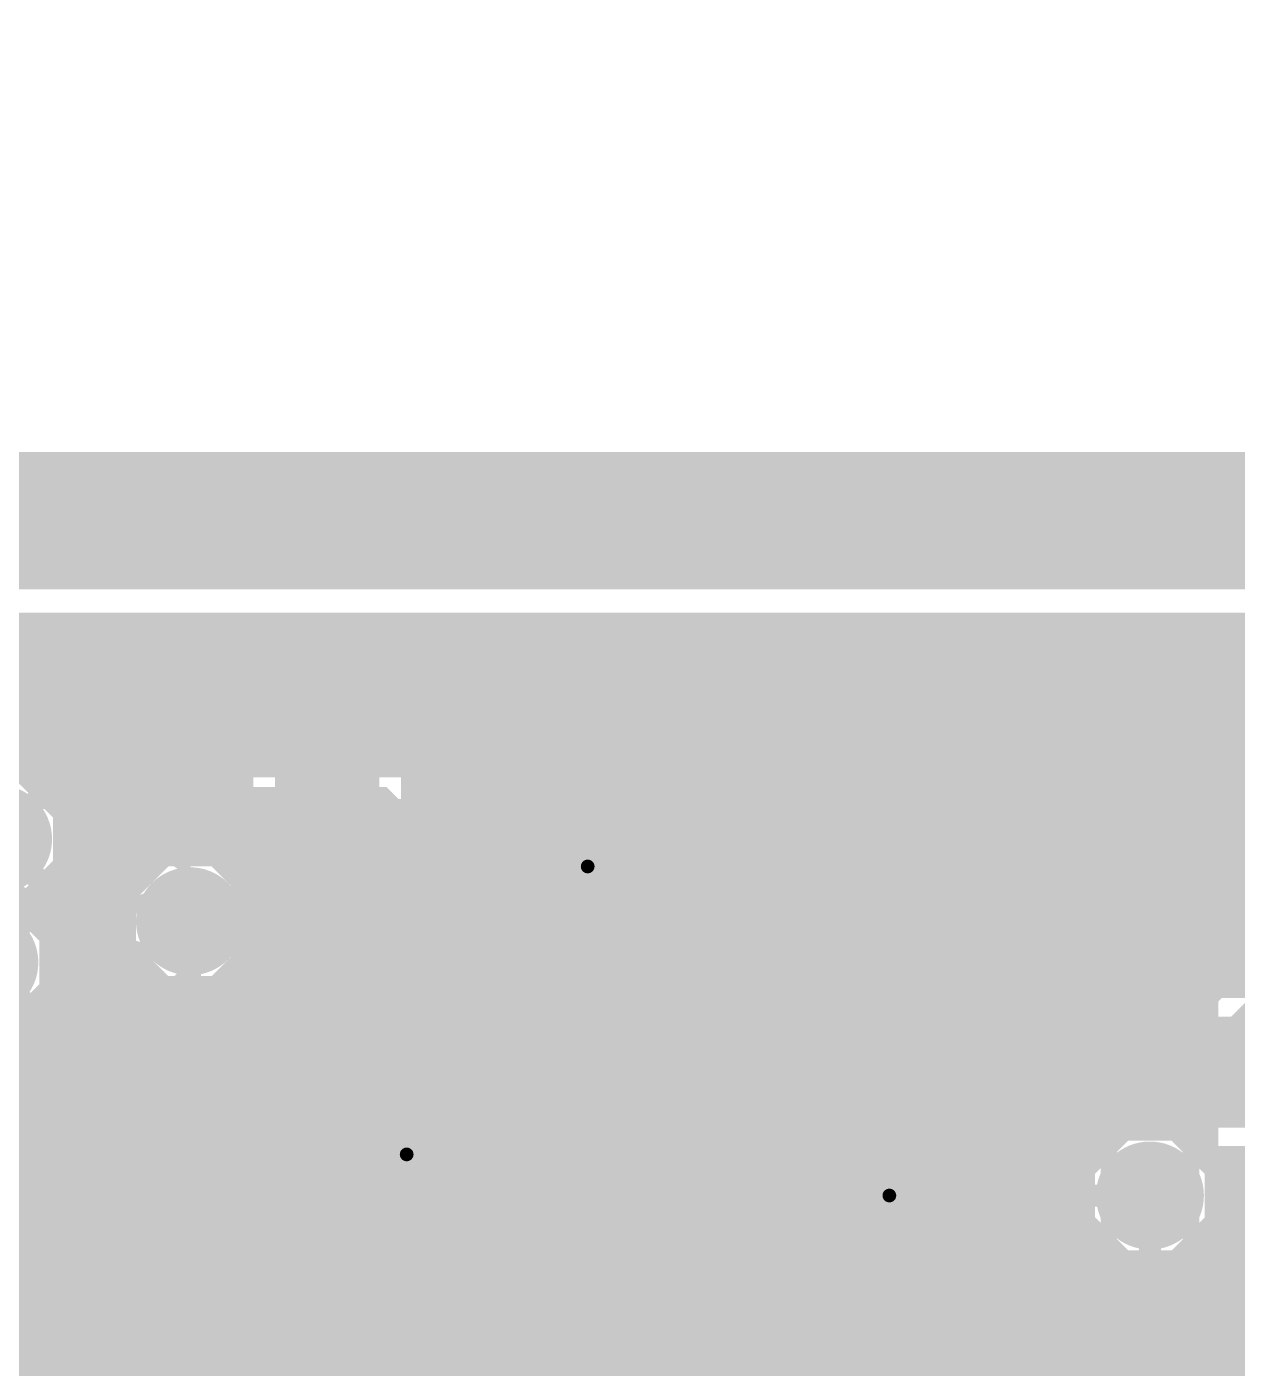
# Model space of a CAD drawing. Extents: x -6 to 196, y -52 to 46.
# Drawn here: x 134.38 to 145.59, y 14.15 to 26.57 of the extents above; entities that cross this region are included whole.
import ezdxf

# ---------------------------------------------------------------- set-up
doc = ezdxf.new("R2010")
doc.units = 0
doc.header["$MEASUREMENT"] = 0
doc.layers.get('0').update_dxf_attribs({"linetype": 'CONTINUOUS'})
for name, color, linetype in [('22-304-1_BOT', 7, 'CONTINUOUS'), ('22-304-1_DRD', 7, 'CONTINUOUS'), ('22-304-1_GND', 6, 'CONTINUOUS'), ('22-304-1_IN1', 4, 'CONTINUOUS'), ('22-304-1_SMT', 5, 'CONTINUOUS'), ('22-304-1_SPT', 10, 'CONTINUOUS'), ('22-304-1_SST', 14, 'CONTINUOUS'), ('22-304-1_TOP', 9, 'CONTINUOUS'), ('THRUHOLE_TAP', 13, 'CONTINUOUS')]:
    doc.layers.add(name, color=color, linetype=linetype)

# ---------------------------------------------------------------- blocks, each defined once
blk = doc.blocks.new('ROUND_57')
at = {"const_width": 0.35052}
blk.add_lwpolyline([(-0.17526, 0, 1), (0.17526, 0, 1)], format="xyb", close=True, dxfattribs=at)
blk = doc.blocks.new('ROUND_11')
at = {"const_width": 0.35052}
blk.add_lwpolyline([(-0.17526, 0, 1), (0.17526, 0, 1)], format="xyb", close=True, dxfattribs=at)
blk = doc.blocks.new('ROUND_83')
at = {"const_width": 0.50038}
blk.add_lwpolyline([(-0.25019, 0, 1), (0.25019, 0, 1)], format="xyb", close=True, dxfattribs=at)
blk = doc.blocks.new('ROUND_85')
at = {"const_width": 0.0635}
blk.add_lwpolyline([(-0.03175, 0, 1), (0.03175, 0, 1)], format="xyb", close=True, dxfattribs=at)
blk = doc.blocks.new('ROUND_86')
at = {"const_width": 0.50038}
blk.add_lwpolyline([(-0.25019, 0, 1), (0.25019, 0, 1)], format="xyb", close=True, dxfattribs=at)
blk = doc.blocks.new('RECTANGLE_5')
blk.add_solid([(0.4826, 0.4064), (0.4826, -0.4064), (-0.4826, 0.4064), (-0.4826, -0.4064)])
blk = doc.blocks.new('RECTANGLE_7')
blk.add_solid([(0.63627, 0.51308), (0.63627, -0.51308), (-0.63627, 0.51308), (-0.63627, -0.51308)])
blk = doc.blocks.new('OBLONG_47')
at = {"const_width": 0.2794}
blk.add_lwpolyline([(0, 0.7493), (0, -0.7493)], dxfattribs=at)
at = {"const_width": 0.1397}
for points in [[(-0.06985, 0.7493, 1), (0.06985, 0.7493, 1)], [(-0.06985, -0.7493, 1), (0.06985, -0.7493, 1)]]:
    blk.add_lwpolyline(points, format="xyb", close=True, dxfattribs=at)
blk = doc.blocks.new('ROUND_88')
at = {"const_width": 0.10033}
blk.add_lwpolyline([(-0.050164, 0, 1), (0.050164, 0, 1)], format="xyb", close=True, dxfattribs=at)

msp = doc.modelspace()

# ---------------------------------------------------------------- linework, layer by layer
at = {"layer": '22-304-1_BOT'}
for points, const_width in [([(193.929, 20.828), (101.6, 20.828)], 0.254), ([(134.4168, 20.828), (134.4168, 19.85264)], 0.254), ([(134.6454, 20.828), (134.6454, 19.86026)], 0.254), ([(134.874, 20.828), (134.874, 19.86026)], 0.254), ([(135.1026, 20.828), (135.1026, 19.86026)], 0.254), ([(135.3312, 20.828), (135.3312, 19.86026)], 0.254), ([(135.5598, 20.828), (135.5598, 19.86026)], 0.254), ([(135.7884, 20.828), (135.7884, 19.86026)], 0.254), ([(136.017, 20.828), (136.017, 19.86026)], 0.254), ([(136.2456, 20.828), (136.2456, 19.86026)], 0.254), ([(136.4742, 20.828), (136.4742, 19.86026)], 0.254), ([(136.7028, 20.828), (136.7028, 19.86026)], 0.254), ([(136.9314, 20.828), (136.9314, 19.86026)], 0.254), ([(137.16, 20.828), (137.16, 19.86026)], 0.254), ([(137.3886, 20.828), (137.3886, 19.86026)], 0.254), ([(137.6172, 20.828), (137.6172, 19.86026)], 0.254), ([(137.8458, 20.828), (137.8458, 19.81962)], 0.254), ([(138.0744, 20.828), (138.0744, 19.62912)], 0.254), ([(138.303, 20.828), (138.303, 19.40052)], 0.254), ([(138.5316, 20.828), (138.5316, 19.17192)], 0.254), ([(138.7602, 20.828), (138.7602, 18.94332)], 0.254), ([(138.9888, 20.828), (138.9888, 18.71472)], 0.254), ([(139.2174, 20.828), (139.2174, 18.48612)], 0.254), ([(139.446, 20.828), (139.446, 18.46326)], 0.254), ([(139.6746, 20.828), (139.6746, 18.46326)], 0.254), ([(139.9032, 20.828), (139.9032, 18.46326)], 0.254), ([(140.1318, 20.828), (140.1318, 18.46326)], 0.254), ([(140.3604, 20.828), (140.3604, 18.46326)], 0.254), ([(140.589, 20.828), (140.589, 18.46326)], 0.254), ([(140.8176, 20.828), (140.8176, 18.46326)], 0.254), ([(141.0462, 20.828), (141.0462, 18.46326)], 0.254), ([(141.2748, 20.828), (141.2748, 18.46326)], 0.254), ([(141.5034, 20.828), (141.5034, 18.46326)], 0.254), ([(141.732, 20.828), (141.732, 18.46326)], 0.254), ([(141.9606, 20.828), (141.9606, 18.46326)], 0.254), ([(142.1892, 20.828), (142.1892, 18.46326)], 0.254), ([(142.4178, 20.828), (142.4178, 18.46326)], 0.254), ([(142.6464, 20.828), (142.6464, 18.46326)], 0.254), ([(142.875, 20.828), (142.875, 18.46326)], 0.254), ([(143.1036, 20.828), (143.1036, 18.46326)], 0.254), ([(143.3322, 20.828), (143.3322, 18.46326)], 0.254), ([(143.5608, 20.828), (143.5608, 18.46326)], 0.254), ([(143.7894, 20.828), (143.7894, 18.46326)], 0.254), ([(144.018, 20.828), (144.018, 18.46326)], 0.254), ([(144.2466, 20.828), (144.2466, 18.46326)], 0.254), ([(144.4752, 20.828), (144.4752, 18.46326)], 0.254), ([(144.7038, 20.828), (144.7038, 18.46326)], 0.254), ([(144.9324, 20.828), (144.9324, 18.46326)], 0.254), ([(145.161, 20.828), (145.161, 18.51152)], 0.254), ([(145.3896, 20.828), (145.3896, 18.74012)], 0.254), ([(145.6182, 20.828), (145.6182, 18.96872)], 0.254), ([(193.929, 20.6248), (87.00516, 20.6248)], 0.254), ([(189.14618, 20.3962), (87.00516, 20.3962)], 0.254), ([(188.5061, 20.1676), (130.54076, 20.1676)], 0.254), ([(188.09462, 19.939), (130.77952, 19.939)], 0.254), ([(137.668, 19.86026), (134.493, 19.86026)], 0.254), ([(137.97026, 19.73326), (139.2428, 18.46326)], 0.254), ([(187.7822, 19.7104), (137.99312, 19.7104)], 0.254), ([(149.86, 18.161), (149.098, 18.923), (146.177, 18.923), (145.288, 18.034), (139.065, 18.034), (137.668, 19.431), (134.493, 19.431), (134.112, 19.05)], 0.2032), ([(187.5282, 19.4818), (138.22172, 19.4818)], 0.254), ([(145.90268, 19.2532), (138.45032, 19.2532)], 0.254), ([(145.87474, 19.22526), (145.1102, 18.46326)], 0.254), ([(145.67154, 19.0246), (138.67892, 19.0246)], 0.254), ([(146.431, 18.161), (145.415, 17.145), (144.018, 17.145), (143.637, 17.526), (138.811, 17.526), (137.3378, 18.9992), (135.0772, 18.9992), (133.985, 17.907)], 0.2032), ([(145.44294, 18.796), (138.90752, 18.796)], 0.254), ([(145.21434, 18.5674), (139.13612, 18.5674)], 0.254), ([(145.1102, 18.46326), (139.2428, 18.46326)], 0.254), ([(152.146, 18.034), (152.146, 17.907), (150.749, 16.51), (143.891, 16.51), (143.383, 17.018), (138.684, 17.018), (137.414, 18.288), (135.89, 18.288)], 0.2032), ([(133.223, 17.145), (135.89, 17.145), (136.271, 17.526), (137.541, 17.526), (138.557, 16.51), (142.621, 16.51), (143.383, 15.748), (144.78, 15.748)], 0.2032), ([(137.3632, 17.09674), (137.1346, 17.09674)], 0.254), ([(137.16, 17.09674), (137.16, 17.04594)], 0.254), ([(137.3632, 17.09674), (138.24966, 16.21282)], 0.254), ([(137.3886, 17.07134), (137.3886, 8.46836)], 0.254), ([(134.366, 5.715), (134.366, 14.986), (132.334, 17.018), (130.683, 17.018)], 0.2032), ([(137.49274, 16.9672), (137.19048, 16.9672)], 0.254), ([(137.6172, 16.84274), (137.6172, 8.43788)], 0.254), ([(135.86968, 16.71574), (133.74624, 16.71574)], 0.254), ([(134.4168, 16.71574), (134.4168, 15.53972)], 0.254), ([(134.6454, 16.71574), (134.6454, 15.31112)], 0.254), ([(134.874, 16.71574), (134.874, 6.16204)], 0.254), ([(135.1026, 16.71574), (135.1026, 5.97154)], 0.254), ([(135.3312, 16.71574), (135.3312, 6.10362)], 0.254), ([(135.5598, 16.71574), (135.5598, 6.13664)], 0.254), ([(135.7884, 16.71574), (135.7884, 6.09092)], 0.254), ([(137.72134, 16.7386), (137.22096, 16.7386)], 0.254), ([(137.8458, 16.61414), (137.8458, 8.31342)], 0.254), ([(133.44906, 16.50746), (134.66318, 15.29334)], 0.254), ([(135.91794, 16.51), (133.45668, 16.51)], 0.254), ([(137.16, 16.48206), (137.16, 8.4201)], 0.254), ([(137.94994, 16.51), (137.1727, 16.51)], 0.254), ([(136.07034, 16.2814), (133.67512, 16.2814)], 0.254), ([(136.017, 16.33982), (136.017, 5.9436)], 0.254), ([(138.17854, 16.2814), (137.01776, 16.2814)], 0.254), ([(138.0744, 16.38554), (138.0744, 7.94004)], 0.254), ([(136.2456, 16.15694), (136.2456, 2.93116)], 0.254), ([(136.9314, 16.20774), (136.9314, 8.26516)], 0.254), ([(138.303, 16.16456), (138.303, 4.25704)], 0.254), ([(142.47114, 16.0528), (133.90372, 16.0528)], 0.254), ([(136.4742, 16.0909), (136.4742, 2.80924)], 0.254), ([(136.7028, 16.10614), (136.7028, 6.08584)], 0.254), ([(138.5316, 16.08074), (138.5316, 5.53974)], 0.254), ([(142.4432, 16.08074), (138.557, 16.08074)], 0.254), ([(138.7602, 16.08074), (138.7602, 5.7023)], 0.254), ([(138.9888, 16.08074), (138.9888, 5.75564)], 0.254), ([(139.2174, 16.08074), (139.2174, 5.7277)], 0.254), ([(139.446, 16.08074), (139.446, 5.61086)], 0.254), ([(139.6746, 16.08074), (139.6746, 5.27558)], 0.254), ([(139.9032, 16.08074), (139.9032, -0.62484)], 0.254), ([(140.1318, 16.08074), (140.1318, -0.48514)], 0.254), ([(140.3604, 16.08074), (140.3604, 7.1501)], 0.254), ([(140.589, 16.08074), (140.589, 7.4168)], 0.254), ([(140.8176, 16.08074), (140.8176, 7.51586)], 0.254), ([(141.0462, 16.08074), (141.0462, 7.52856)], 0.254), ([(141.2748, 16.08074), (141.2748, 7.46252)], 0.254), ([(141.5034, 16.08074), (141.5034, 7.27456)], 0.254), ([(141.732, 16.08074), (141.732, 4.89204)], 0.254), ([(141.9606, 16.08074), (141.9606, 5.05968)], 0.254), ([(142.1892, 16.08074), (142.1892, 5.1181)], 0.254), ([(142.4178, 16.08074), (142.4178, 5.09778)], 0.254), ([(142.4432, 16.08074), (143.07566, 15.45082)], 0.254), ([(150.749, 16.08074), (145.36928, 16.08074)], 0.254), ([(186.6265, 16.0528), (145.38452, 16.0528)], 0.254), ([(145.3896, 16.08074), (145.3896, 16.0401)], 0.254), ([(145.6182, 16.08074), (145.6182, -4.064)], 0.254), ([(142.69974, 15.8242), (134.13232, 15.8242)], 0.254), ([(142.6464, 15.87754), (142.6464, 4.98602)], 0.254), ([(186.70016, 15.8242), (145.45056, 15.8242)], 0.254), ([(142.92834, 15.5956), (134.36092, 15.5956)], 0.254), ([(142.875, 15.64894), (142.875, 4.67868)], 0.254), ([(186.7916, 15.5956), (145.43786, 15.5956)], 0.254), ([(143.1036, 15.42288), (143.1036, -4.064)], 0.254), ([(145.3896, 15.45336), (145.3896, -0.08636)], 0.254), ([(143.18742, 15.367), (134.58952, 15.367)], 0.254), ([(143.3322, 15.32128), (143.3322, -4.064)], 0.254), ([(144.25676, 15.31874), (143.383, 15.31874)], 0.254), ([(143.5608, 15.31874), (143.5608, -4.064)], 0.254), ([(143.7894, 15.31874), (143.7894, -4.064)], 0.254), ([(144.018, 15.31874), (144.018, -4.064)], 0.254), ([(144.2466, 15.31874), (144.2466, 0.03556)], 0.254), ([(186.90082, 15.367), (145.3388, 15.367)], 0.254), ([(145.161, 15.1892), (145.161, 0.1778)], 0.254), ([(144.48536, 15.1384), (134.76478, 15.1384)], 0.254), ([(144.4752, 15.14348), (144.4752, 0.22352)], 0.254), ([(144.7038, 15.0749), (144.7038, 0.28956)], 0.254), ([(144.9324, 15.0876), (144.9324, 0.27686)], 0.254), ([(187.0329, 15.1384), (145.0721, 15.1384)], 0.254), ([(134.79526, 14.986), (134.79526, 6.23824)], 0.254), ([(187.18784, 14.9098), (134.79526, 14.9098)], 0.254), ([(187.37326, 14.6812), (134.79526, 14.6812)], 0.254), ([(187.59424, 14.4526), (134.79526, 14.4526)], 0.254), ([(187.86348, 14.224), (134.79526, 14.224)], 0.254)]:
    msp.add_lwpolyline(points, dxfattribs=dict(at, const_width=const_width))
at = {"layer": '22-304-1_BOT', "const_width": 0.254}
for points in [[(134.493, 19.86026, 0.1989132), (134.18947, 19.73453)], [(137.97026, 19.73326, 0.1989124), (137.668, 19.85846)], [(137.97026, 19.73326, 0.1989124), (137.668, 19.85846)], [(137.22096, 16.764, 0.1292182), (137.13365, 17.0962)], [(135.86968, 16.71574, 0.3934799), (136.54532, 16.08582)], [(136.54532, 16.08836, 0.4142136), (137.22096, 16.764)], [(138.25474, 16.20774, 0.1989124), (138.557, 16.08254)], [(138.25474, 16.20774, 0.1989124), (138.557, 16.08254)], [(145.45564, 15.748, 0.1292182), (145.36833, 16.0802)], [(144.78, 15.07236, 0.4142136), (145.45564, 15.748)], [(143.08074, 15.44574, 0.1989124), (143.383, 15.32054)], [(143.08074, 15.44574, 0.1989124), (143.383, 15.32054)], [(134.79526, 14.986, 0.1989124), (134.66953, 15.28953)], [(144.25676, 15.31874, 0.2246031), (144.78, 15.07121)]]:
    msp.add_lwpolyline(points, format="xyb", dxfattribs=at)
at = {"layer": '22-304-1_DRD'}
for points, const_width in [([(195.00088, 21.99894), (101.99878, 21.99894), (78.99908, 44.99864), (-4.99872, 44.99864), (-4.99872, -4.99872), (195.00088, -4.99872), (195.00088, 21.99894)], 1.27), ([(134.366, 19.685), (133.858, 19.685)], 0.254), ([(134.747, 19.304), (134.366, 19.685)], 0.254), ([(139.319, 19.431), (138.938, 19.05)], 0.254), ([(139.319, 19.431), (138.938, 19.05)], 0.254), ([(139.827, 19.431), (139.319, 19.431)], 0.254), ([(139.827, 19.431), (139.319, 19.431)], 0.254), ([(140.208, 19.05), (139.827, 19.431)], 0.254), ([(140.208, 19.05), (139.827, 19.431)], 0.254), ([(134.747, 18.796), (134.747, 19.304)], 0.254), ([(138.938, 19.05), (138.938, 18.542)], 0.254), ([(138.938, 19.05), (138.938, 18.542)], 0.254), ([(140.208, 18.542), (140.208, 19.05)], 0.254), ([(140.208, 18.542), (140.208, 19.05)], 0.254), ([(135.636, 18.923), (135.255, 18.542)], 0.254), ([(136.144, 18.923), (135.636, 18.923)], 0.254), ([(136.525, 18.542), (136.144, 18.923)], 0.254), ([(134.366, 18.415), (134.747, 18.796)], 0.254), ([(134.62, 18.161), (134.239, 18.542)], 0.254), ([(135.255, 18.542), (135.255, 18.034)], 0.254), ([(136.525, 18.034), (136.525, 18.542)], 0.254), ([(138.938, 18.542), (139.319, 18.161)], 0.254), ([(138.938, 18.542), (139.319, 18.161)], 0.254), ([(139.827, 18.161), (140.208, 18.542)], 0.254), ([(139.827, 18.161), (140.208, 18.542)], 0.254), ([(133.858, 18.415), (134.366, 18.415)], 0.254), ([(134.62, 17.653), (134.62, 18.161)], 0.254), ([(139.319, 18.161), (139.827, 18.161)], 0.254), ([(139.319, 18.161), (139.827, 18.161)], 0.254), ([(135.255, 18.034), (135.636, 17.653)], 0.254), ([(136.144, 17.653), (136.525, 18.034)], 0.254), ([(134.239, 17.272), (134.62, 17.653)], 0.254), ([(135.636, 17.653), (136.144, 17.653)], 0.254), ([(136.29132, 17.399), (135.91032, 17.018)], 0.254), ([(136.79932, 17.399), (136.29132, 17.399)], 0.254), ([(137.18032, 17.018), (136.79932, 17.399)], 0.254), ([(135.91032, 17.018), (135.91032, 16.51)], 0.254), ([(137.18032, 16.51), (137.18032, 17.018)], 0.254), ([(137.6426, 16.764), (137.2616, 16.383)], 0.254), ([(137.6426, 16.764), (137.2616, 16.383)], 0.254), ([(137.6426, 16.764), (137.2616, 16.383)], 0.254), ([(138.1506, 16.764), (137.6426, 16.764)], 0.254), ([(138.1506, 16.764), (137.6426, 16.764)], 0.254), ([(138.1506, 16.764), (137.6426, 16.764)], 0.254), ([(138.5316, 16.383), (138.1506, 16.764)], 0.254), ([(138.5316, 16.383), (138.1506, 16.764)], 0.254), ([(138.5316, 16.383), (138.1506, 16.764)], 0.254), ([(135.91032, 16.51), (136.29132, 16.129)], 0.254), ([(136.79932, 16.129), (137.18032, 16.51)], 0.254), ([(137.2616, 16.383), (137.2616, 15.875)], 0.254), ([(137.2616, 16.383), (137.2616, 15.875)], 0.254), ([(137.2616, 16.383), (137.2616, 15.875)], 0.254), ([(138.5316, 15.875), (138.5316, 16.383)], 0.254), ([(138.5316, 15.875), (138.5316, 16.383)], 0.254), ([(138.5316, 15.875), (138.5316, 16.383)], 0.254), ([(142.113, 16.383), (141.732, 16.002)], 0.254), ([(142.621, 16.383), (142.113, 16.383)], 0.254), ([(143.002, 16.002), (142.621, 16.383)], 0.254), ([(144.526, 16.383), (144.145, 16.002)], 0.254), ([(145.034, 16.383), (144.526, 16.383)], 0.254), ([(145.415, 16.002), (145.034, 16.383)], 0.254), ([(136.29132, 16.129), (136.79932, 16.129)], 0.254), ([(141.732, 16.002), (141.732, 15.494)], 0.254), ([(143.002, 15.494), (143.002, 16.002)], 0.254), ([(144.145, 16.002), (144.145, 15.494)], 0.254), ([(145.415, 15.494), (145.415, 16.002)], 0.254), ([(137.2616, 15.875), (137.6426, 15.494)], 0.254), ([(137.2616, 15.875), (137.6426, 15.494)], 0.254), ([(137.2616, 15.875), (137.6426, 15.494)], 0.254), ([(138.1506, 15.494), (138.5316, 15.875)], 0.254), ([(138.1506, 15.494), (138.5316, 15.875)], 0.254), ([(138.1506, 15.494), (138.5316, 15.875)], 0.254), ([(137.6426, 15.494), (138.1506, 15.494)], 0.254), ([(137.6426, 15.494), (138.1506, 15.494)], 0.254), ([(137.6426, 15.494), (138.1506, 15.494)], 0.254), ([(141.732, 15.494), (142.113, 15.113)], 0.254), ([(142.621, 15.113), (143.002, 15.494)], 0.254), ([(144.145, 15.494), (144.526, 15.113)], 0.254), ([(145.034, 15.113), (145.415, 15.494)], 0.254), ([(142.113, 15.113), (142.621, 15.113)], 0.254), ([(144.526, 15.113), (145.034, 15.113)], 0.254)]:
    msp.add_lwpolyline(points, dxfattribs=dict(at, const_width=const_width))
at = {"layer": '22-304-1_GND', "const_width": 1.27}
msp.add_lwpolyline([(195.00088, 21.99894), (101.99878, 21.99894), (78.99908, 44.99864), (-4.99872, 44.99864), (-4.99872, -4.99872), (195.00088, -4.99872), (195.00088, 21.99894)], dxfattribs=at)
at = {"layer": '22-304-1_IN1'}
for points, const_width in [([(20.32, 33.655), (20.955, 34.29), (24.892, 34.29), (26.035, 33.147), (48.768, 33.147), (52.451, 29.464), (56.388, 29.464), (58.166, 27.686), (74.676, 27.686), (77.851, 24.511), (96.901, 24.511), (100.584, 20.828), (184.15, 20.828), (185.42, 19.558), (185.42, 3.175), (187.24118, 1.34874), (187.325, 1.34874)], 0.635), ([(14.605, 33.147), (15.621, 32.131), (48.514, 32.131), (52.07, 28.575), (56.007, 28.575), (57.785, 26.797), (74.295, 26.797), (77.47, 23.622), (96.52, 23.622), (100.203, 19.939), (183.769, 19.939), (184.531, 19.177), (184.531, 0.3556)], 0.635), ([(139.1158, 19.29384), (134.74192, 19.29384)], 0.254), ([(134.8232, 19.29384), (134.8232, 7.41426)], 0.254), ([(135.0518, 19.29384), (135.0518, 7.41426)], 0.254), ([(135.2804, 19.29384), (135.2804, 18.5801)], 0.254), ([(135.509, 19.29384), (135.509, 18.8468)], 0.254), ([(135.7376, 19.29384), (135.7376, 18.94586)], 0.254), ([(135.9662, 19.29384), (135.9662, 18.95856)], 0.254), ([(136.1948, 19.29384), (136.1948, 18.89252)], 0.254), ([(136.4234, 19.29384), (136.4234, 18.70456)], 0.254), ([(136.652, 19.29384), (136.652, 7.22122)], 0.254), ([(136.8806, 19.29384), (136.8806, 7.22122)], 0.254), ([(137.1092, 19.29384), (137.1092, 7.39648)], 0.254), ([(137.3378, 19.29384), (137.3378, 16.51)], 0.254), ([(137.5664, 19.29384), (137.5664, 16.71828)], 0.254), ([(137.795, 19.29384), (137.795, 16.79702)], 0.254), ([(138.0236, 19.29384), (138.0236, 16.79194)], 0.254), ([(138.2522, 19.29384), (138.2522, 16.70304)], 0.254), ([(138.4808, 19.29384), (138.4808, 16.46936)], 0.254), ([(138.7094, 19.29384), (138.7094, 5.6769)], 0.254), ([(138.938, 19.29384), (138.938, 19.02968)], 0.254), ([(145.288, 19.29384), (140.0302, 19.29384)], 0.254), ([(140.081, 19.29384), (140.081, 19.24304)], 0.254), ([(140.3096, 19.29384), (140.3096, 7.00532)], 0.254), ([(140.5382, 19.29384), (140.5382, 7.3787)], 0.254), ([(140.7668, 19.29384), (140.7668, 7.50316)], 0.254), ([(140.9954, 19.29384), (140.9954, 7.53364)], 0.254), ([(141.224, 19.29384), (141.224, 7.48538)], 0.254), ([(141.4526, 19.29384), (141.4526, 7.33044)], 0.254), ([(141.6812, 19.29384), (141.6812, 3.81)], 0.254), ([(141.9098, 19.29384), (141.9098, 16.24584)], 0.254), ([(142.1384, 19.29384), (142.1384, 16.383)], 0.254), ([(142.367, 19.29384), (142.367, 16.42364)], 0.254), ([(142.5956, 19.29384), (142.5956, 16.383)], 0.254), ([(142.8242, 19.29384), (142.8242, 16.24584)], 0.254), ([(143.0528, 19.29384), (143.0528, 7.48284)], 0.254), ([(143.2814, 19.29384), (143.2814, 7.62)], 0.254), ([(143.51, 19.29384), (143.51, 7.66064)], 0.254), ([(143.7386, 19.29384), (143.7386, 7.62)], 0.254), ([(143.9672, 19.29384), (143.9672, 7.48284)], 0.254), ([(144.1958, 19.29384), (144.1958, 16.08836)], 0.254), ([(144.4244, 19.29384), (144.4244, 16.32204)], 0.254), ([(144.653, 19.29384), (144.653, 16.41094)], 0.254), ([(144.8816, 19.29384), (144.8816, 16.41602)], 0.254), ([(145.1102, 19.29384), (145.1102, 16.33728)], 0.254), ([(145.288, 19.29384), (145.288, 16.19504)], 0.254), ([(138.98118, 19.1262), (134.78256, 19.1262)], 0.254), ([(145.288, 19.1262), (140.16228, 19.1262)], 0.254), ([(135.59536, 18.8976), (134.76986, 18.8976)], 0.254), ([(138.90498, 18.8976), (136.1821, 18.8976)], 0.254), ([(145.288, 18.8976), (140.24102, 18.8976)], 0.254), ([(135.3312, 18.669), (134.6708, 18.669)], 0.254), ([(138.90752, 18.669), (136.4488, 18.669)], 0.254), ([(145.288, 18.669), (140.23594, 18.669)], 0.254), ([(134.5946, 18.57502), (134.5946, 18.1991)], 0.254), ([(138.938, 18.56232), (138.938, 5.75056)], 0.254), ([(135.2296, 18.4404), (134.4041, 18.4404)], 0.254), ([(138.99642, 18.4404), (136.54786, 18.4404)], 0.254), ([(145.288, 18.4404), (140.14704, 18.4404)], 0.254), ([(140.081, 18.34896), (140.081, 3.81)], 0.254), ([(135.2169, 18.2118), (134.58952, 18.2118)], 0.254), ([(139.23264, 18.2118), (136.56056, 18.2118)], 0.254), ([(139.1666, 18.25498), (139.1666, 5.7404)], 0.254), ([(139.3952, 18.14322), (139.3952, 5.64642)], 0.254), ([(139.8524, 18.17878), (139.8524, 3.81)], 0.254), ([(145.288, 18.2118), (139.91336, 18.2118)], 0.254), ([(139.6238, 18.12036), (139.6238, 5.3975)], 0.254), ([(135.28548, 17.9832), (134.65556, 17.9832)], 0.254), ([(135.2804, 17.99336), (135.2804, 7.41426)], 0.254), ([(145.288, 17.9832), (136.49452, 17.9832)], 0.254), ([(136.4234, 17.87144), (136.4234, 7.31012)], 0.254), ([(135.47344, 17.7546), (134.64286, 17.7546)], 0.254), ([(135.509, 17.7292), (135.509, 7.41426)], 0.254), ([(136.1948, 17.68348), (136.1948, 7.40918)], 0.254), ([(145.288, 17.7546), (136.30656, 17.7546)], 0.254), ([(145.288, 17.526), (134.5438, 17.526)], 0.254), ([(134.5946, 17.61236), (134.5946, 7.41426)], 0.254), ([(135.7376, 17.6276), (135.7376, 7.41426)], 0.254), ([(135.9662, 17.6149), (135.9662, 7.41426)], 0.254), ([(145.288, 17.2974), (134.2771, 17.2974)], 0.254), ([(134.366, 17.3482), (134.366, 7.41426)], 0.254), ([(145.288, 17.0688), (133.89356, 17.0688)], 0.254), ([(145.288, 16.8402), (133.82752, 16.8402)], 0.254), ([(137.42162, 16.6116), (133.63956, 16.6116)], 0.254), ([(145.288, 16.6116), (138.36904, 16.6116)], 0.254), ([(137.26922, 16.383), (130.91668, 16.383)], 0.254), ([(142.13332, 16.383), (138.52398, 16.383)], 0.254), ([(144.54632, 16.383), (142.60068, 16.383)], 0.254), ([(145.288, 16.383), (145.01368, 16.383)], 0.254), ([(137.22096, 16.1544), (120.396, 16.1544)], 0.254), ([(141.82598, 16.1544), (138.57224, 16.1544)], 0.254), ([(144.23898, 16.1544), (142.90802, 16.1544)], 0.254), ([(137.25144, 15.9258), (120.396, 15.9258)], 0.254), ([(141.71422, 15.9258), (138.54176, 15.9258)], 0.254), ([(144.12722, 15.9258), (143.01978, 15.9258)], 0.254), ([(138.4808, 15.78864), (138.4808, 5.50926)], 0.254), ([(137.3759, 15.6972), (120.396, 15.6972)], 0.254), ([(137.3378, 15.748), (137.3378, 7.46252)], 0.254), ([(141.69136, 15.6972), (138.4173, 15.6972)], 0.254), ([(144.10436, 15.6972), (143.0401, 15.6972)], 0.254), ([(137.5664, 15.53718), (137.5664, 7.44982)], 0.254), ([(138.2522, 15.55242), (138.2522, 5.50926)], 0.254), ([(137.74928, 15.4686), (120.396, 15.4686)], 0.254), ([(137.795, 15.46098), (137.795, 7.35076)], 0.254), ([(138.0236, 15.46352), (138.0236, 7.08406)], 0.254), ([(141.74978, 15.4686), (138.04392, 15.4686)], 0.254), ([(144.16278, 15.4686), (142.98168, 15.4686)], 0.254), ([(144.1958, 15.40764), (144.1958, 3.81)], 0.254), ([(145.288, 15.30096), (145.288, 3.81)], 0.254), ([(141.91996, 15.24), (120.396, 15.24)], 0.254), ([(141.9098, 15.25016), (141.9098, 3.81)], 0.254), ([(144.33296, 15.24), (142.81404, 15.24)], 0.254), ([(142.8242, 15.25016), (142.8242, 3.81)], 0.254), ([(144.4244, 15.17142), (144.4244, 3.81)], 0.254), ([(145.1102, 15.15618), (145.1102, 3.81)], 0.254), ([(145.288, 15.24), (145.22704, 15.24)], 0.254), ([(142.1384, 15.11046), (142.1384, 3.81)], 0.254), ([(142.367, 15.07236), (142.367, 3.81)], 0.254), ([(142.5956, 15.11046), (142.5956, 3.81)], 0.254), ([(144.653, 15.08252), (144.653, 3.81)], 0.254), ([(144.8816, 15.07998), (144.8816, 3.81)], 0.254), ([(145.288, 15.0114), (120.396, 15.0114)], 0.254), ([(145.288, 14.7828), (120.396, 14.7828)], 0.254), ([(145.288, 14.5542), (120.396, 14.5542)], 0.254), ([(145.288, 14.3256), (120.396, 14.3256)], 0.254), ([(145.288, 14.097), (120.396, 14.097)], 0.254)]:
    msp.add_lwpolyline(points, dxfattribs=dict(at, const_width=const_width))
at = {"layer": '22-304-1_IN1', "const_width": 0.254}
for points in [[(134.78764, 19.05, 0.0925967), (134.74208, 19.2939)], [(139.1158, 19.29384, 0.2099888), (138.89707, 18.796)], [(139.1158, 19.29384, 0.2099888), (138.89707, 18.796)], [(140.24864, 18.796, 0.2099886), (140.03001, 19.29363)], [(140.24864, 18.796, 0.2099886), (140.03001, 19.29363)], [(134.40156, 18.43786, 0.2899804), (134.79018, 19.05)], [(135.89, 18.96364, 0.4142136), (135.21436, 18.288)], [(136.56564, 18.288, 0.4142136), (135.89, 18.96364)], [(138.89736, 18.796, 0.4142136), (139.573, 18.12036)], [(138.89736, 18.796, 0.4142136), (139.573, 18.12036)], [(139.573, 18.12036, 0.4142136), (140.24864, 18.796)], [(139.573, 18.12036, 0.4142136), (140.24864, 18.796)], [(134.66064, 17.907, 0.2303125), (134.40209, 18.43853)], [(135.21436, 18.288, 0.4142136), (135.89, 17.61236)], [(135.89, 17.61236, 0.4142136), (136.56564, 18.288)], [(133.985, 17.23136, 0.4142136), (134.66064, 17.907)], [(137.8966, 16.80464, 0.4142136), (137.22096, 16.129)], [(137.8966, 16.80464, 0.4142136), (137.22096, 16.129)], [(138.57224, 16.129, 0.4142136), (137.8966, 16.80464)], [(138.57224, 16.129, 0.4142136), (137.8966, 16.80464)], [(142.367, 16.42364, 0.4142136), (141.69136, 15.748)], [(143.04264, 15.748, 0.4142136), (142.367, 16.42364)], [(144.78, 16.42364, 0.4142136), (144.10436, 15.748)], [(145.288, 16.19504, 0.2155328), (144.78, 16.42469)], [(137.22096, 16.129, 0.4142136), (137.8966, 15.45336)], [(137.22096, 16.129, 0.4142136), (137.8966, 15.45336)], [(137.8966, 15.45336, 0.4142136), (138.57224, 16.129)], [(137.8966, 15.45336, 0.4142136), (138.57224, 16.129)], [(141.69136, 15.748, 0.4142136), (142.367, 15.07236)], [(142.367, 15.07236, 0.4142136), (143.04264, 15.748)], [(144.10436, 15.748, 0.4142136), (144.78, 15.07236)], [(144.78, 15.07236, 0.2155324), (145.28721, 15.30165)]]:
    msp.add_lwpolyline(points, format="xyb", dxfattribs=at)
at = {"layer": '22-304-1_SST', "const_width": 0.1524}
for points in [[(137.9855, 17.5895), (137.9855, 20.5105), (136.3472, 20.5105), (136.3472, 17.5895), (137.9855, 17.5895)], [(143.02486, 20.32), (143.02486, 19.9644), (143.36268, 19.84502), (143.70304, 19.84502), (144.04086, 19.9644), (144.04086, 20.32)], [(143.02486, 20.26158), (144.04086, 20.26158)], [(134.97306, 19.6723), (134.80542, 19.73326), (134.80542, 20.08886), (134.97306, 20.14728), (135.65124, 20.14728), (135.82142, 20.08886), (135.82142, 19.73326), (135.65124, 19.6723)], [(145.43786, 20.066), (145.43786, 19.7104), (145.77568, 19.59102), (146.11604, 19.59102), (146.45386, 19.7104), (146.45386, 20.066)], [(145.43786, 20.00758), (146.45386, 20.00758)], [(143.02486, 19.06778), (143.02486, 19.4818), (144.04086, 19.4818)], [(134.97306, 19.30908), (134.80542, 19.1897), (134.80542, 18.95348), (134.97306, 18.8341), (135.14324, 18.8341), (135.48106, 19.07286), (135.82142, 18.8341), (135.82142, 19.30908)], [(145.43786, 18.81378), (145.43786, 19.2278), (146.45386, 19.2278)], [(143.53286, 18.288), (143.70304, 18.22958), (143.87068, 18.22958), (144.04086, 18.288), (144.04086, 18.6436), (143.87068, 18.70202), (143.70304, 18.70202), (143.53286, 18.6436), (143.53286, 18.288), (143.36268, 18.22958), (143.19504, 18.22958), (143.02486, 18.288), (143.02486, 18.6436), (143.19504, 18.70202), (143.36268, 18.70202), (143.53286, 18.6436)], [(135.31342, 18.05686), (135.31342, 18.41246), (135.48106, 18.47088), (135.65124, 18.47088), (135.82142, 18.41246), (135.82142, 18.05686), (135.65124, 17.9959), (135.48106, 17.9959), (134.80542, 18.23466)], [(145.43786, 18.33118), (146.45386, 17.97558), (146.45386, 18.44802)], [(142.875, 17.653), (144.145, 17.653), (144.399, 17.399), (144.399, 14.097), (142.621, 14.097), (142.621, 17.399), (142.875, 17.653)], [(145.415, 17.653), (146.685, 17.653), (146.939, 17.399), (146.939, 14.097), (145.161, 14.097), (145.161, 17.399), (145.415, 17.653)], [(142.621, 16.129), (144.399, 16.129)], [(145.161, 16.129), (146.939, 16.129)]]:
    msp.add_lwpolyline(points, dxfattribs=at)
at = {"layer": '22-304-1_TOP'}
for points, const_width in [([(143.69542, 20.955), (129.63652, 20.955)], 0.254), ([(134.2898, 20.955), (134.2898, 19.70278)], 0.254), ([(134.5184, 20.955), (134.5184, 19.59102)], 0.254), ([(134.747, 20.955), (134.747, 19.28368)], 0.254), ([(134.9756, 20.955), (134.9756, 18.79092)], 0.254), ([(135.2042, 20.955), (135.2042, 18.55978)], 0.254), ([(135.4328, 20.955), (135.4328, 18.78584)], 0.254), ([(135.6614, 20.955), (135.6614, 18.923)], 0.254), ([(135.89, 20.955), (135.89, 18.96364)], 0.254), ([(136.1186, 20.955), (136.1186, 18.923)], 0.254), ([(136.3472, 20.955), (136.3472, 18.78584)], 0.254), ([(136.5758, 20.955), (136.5758, 20.49526)], 0.254), ([(136.8044, 20.955), (136.8044, 20.49526)], 0.254), ([(137.033, 20.955), (137.033, 20.49526)], 0.254), ([(137.2616, 20.955), (137.2616, 20.49526)], 0.254), ([(137.4902, 20.955), (137.4902, 20.49526)], 0.254), ([(143.58874, 20.87626), (137.51306, 14.80058)], 0.254), ([(137.7188, 20.955), (137.7188, 20.49526)], 0.254), ([(137.9474, 20.955), (137.9474, 20.49526)], 0.254), ([(138.176, 20.955), (138.176, 15.46352)], 0.254), ([(138.4046, 20.955), (138.4046, 15.69212)], 0.254), ([(138.6332, 20.955), (138.6332, 15.92072)], 0.254), ([(138.8618, 20.955), (138.8618, 16.14932)], 0.254), ([(139.0904, 20.955), (139.0904, 16.37792)], 0.254), ([(139.319, 20.955), (139.319, 16.60652)], 0.254), ([(139.5476, 20.955), (139.5476, 16.83512)], 0.254), ([(139.7762, 20.955), (139.7762, 17.06372)], 0.254), ([(140.0048, 20.955), (140.0048, 17.29232)], 0.254), ([(140.2334, 20.955), (140.2334, 17.52092)], 0.254), ([(140.462, 20.955), (140.462, 17.74952)], 0.254), ([(140.6906, 20.955), (140.6906, 17.97812)], 0.254), ([(140.9192, 20.955), (140.9192, 18.20672)], 0.254), ([(141.1478, 20.955), (141.1478, 18.43532)], 0.254), ([(141.3764, 20.955), (141.3764, 18.66392)], 0.254), ([(141.605, 20.955), (141.605, 18.89252)], 0.254), ([(141.8336, 20.955), (141.8336, 19.12112)], 0.254), ([(142.0622, 20.955), (142.0622, 19.34972)], 0.254), ([(142.2908, 20.955), (142.2908, 19.57832)], 0.254), ([(142.5194, 20.955), (142.5194, 19.80692)], 0.254), ([(142.748, 20.955), (142.748, 20.03552)], 0.254), ([(142.9766, 20.955), (142.9766, 20.26412)], 0.254), ([(143.2052, 20.955), (143.2052, 20.49272)], 0.254), ([(143.4338, 20.955), (143.4338, 20.72132)], 0.254), ([(143.46174, 20.7518), (129.83972, 20.7518)], 0.254), ([(173.99, 11.9888), (173.4312, 11.9888), (172.593, 12.827), (172.593, 19.685), (171.704, 20.574), (143.891, 20.574), (137.287, 13.97), (134.62, 13.97), (133.35, 12.7), (129.413, 12.7), (128.8161, 13.2969), (127.5588, 13.2969)], 0.2032), ([(143.23314, 20.5232), (130.06832, 20.5232)], 0.254), ([(137.97026, 20.49526), (136.34974, 20.49526), (136.34974, 19.07286)], 0.254), ([(137.16, 20.49526), (137.16, 19.7612)], 0.254), ([(137.97026, 20.49526), (137.97026, 19.07286)], 0.254), ([(136.34974, 20.2946), (130.29692, 20.2946)], 0.254), ([(143.00454, 20.2946), (137.97026, 20.2946)], 0.254), ([(127.5588, 7.79272), (128.85928, 7.79272), (129.159, 7.493), (130.302, 7.493), (136.271, 13.462), (137.414, 13.462), (144.018, 20.066), (153.797, 20.066), (154.813, 19.05), (154.813, 12.192), (153.9748, 11.3538), (153.67, 11.3538)], 0.2032), ([(136.34974, 20.066), (130.52552, 20.066)], 0.254), ([(142.77594, 20.066), (137.97026, 20.066)], 0.254), ([(136.34974, 19.8374), (130.75412, 19.8374)], 0.254), ([(136.34974, 19.7612), (137.16, 19.7612)], 0.254), ([(137.97026, 19.7612), (137.16, 19.7612)], 0.254), ([(142.54734, 19.8374), (137.97026, 19.8374)], 0.254), ([(139.573, 18.796), (138.6078, 19.7612), (137.16, 19.7612), (138.6078, 19.7612), (139.573, 18.796)], 0.2032), ([(144.1958, 19.63674), (138.32078, 13.76426)], 0.254), ([(153.6192, 19.63674), (144.1958, 19.63674)], 0.254), ([(144.3482, 19.63674), (144.3482, 17.73174)], 0.254), ([(144.5768, 19.63674), (144.5768, 16.39316)], 0.254), ([(144.8054, 19.63674), (144.8054, 16.42364)], 0.254), ([(145.034, 19.63674), (145.034, 16.37538)], 0.254), ([(145.2626, 19.63674), (145.2626, 17.73174)], 0.254), ([(145.4912, 19.63674), (145.4912, 17.73174)], 0.254), ([(136.34974, 19.6088), (134.493, 19.6088)], 0.254), ([(142.31874, 19.6088), (137.97026, 19.6088)], 0.254), ([(144.1196, 19.56054), (144.1196, 17.73174)], 0.254), ([(153.64714, 19.6088), (144.16532, 19.6088)], 0.254), ([(136.34974, 19.3802), (134.70128, 19.3802)], 0.254), ([(142.09014, 19.3802), (137.97026, 19.3802)], 0.254), ([(153.87574, 19.3802), (143.93672, 19.3802)], 0.254), ([(143.891, 19.33194), (143.891, 17.73174)], 0.254), ([(136.34974, 19.1516), (134.78002, 19.1516)], 0.254), ([(141.86154, 19.1516), (137.97026, 19.1516)], 0.254), ([(154.10434, 19.1516), (143.70812, 19.1516)], 0.254), ([(134.112, 19.05), (134.12724, 19.0373), (135.03148, 18.12544), (135.04418, 15.2781)], 0.2032), ([(136.34974, 19.07286), (136.34974, 19.02714)], 0.254), ([(136.34974, 19.02714), (136.34974, 18.7833)], 0.254), ([(137.97026, 19.07286), (137.97026, 19.02714)], 0.254), ([(137.97026, 19.02714), (137.97026, 17.60474)], 0.254), ([(143.6624, 19.10334), (143.6624, 17.73174)], 0.254), ([(134.7851, 18.98142), (135.25246, 18.51152)], 0.254), ([(135.65632, 18.923), (134.84352, 18.923)], 0.254), ([(136.34974, 18.923), (136.12368, 18.923)], 0.254), ([(141.63294, 18.923), (137.97026, 18.923)], 0.254), ([(154.33294, 18.923), (143.47952, 18.923)], 0.254), ([(143.4338, 18.87474), (143.4338, 17.73174)], 0.254), ([(135.34898, 18.6944), (135.07212, 18.6944)], 0.254), ([(141.40434, 18.6944), (137.97026, 18.6944)], 0.254), ([(143.2052, 18.64614), (143.2052, 17.73174)], 0.254), ([(146.01444, 18.6944), (143.25092, 18.6944)], 0.254), ([(141.17574, 18.4658), (137.97026, 18.4658)], 0.254), ([(142.9766, 18.41754), (142.9766, 17.73174)], 0.254), ([(145.82648, 18.4658), (143.02232, 18.4658)], 0.254), ([(135.89, 18.288), (135.89, 17.78), (135.54456, 17.43456), (135.54456, 15.2781)], 0.2032), ([(136.54532, 15.2781), (136.54532, 16.764), (137.16, 17.37868), (137.16, 18.3388)], 0.2032), ([(140.94714, 18.2372), (137.97026, 18.2372)], 0.254), ([(142.748, 18.18894), (142.748, 17.73174)], 0.254), ([(145.7579, 18.2372), (142.79372, 18.2372)], 0.254), ([(140.71854, 18.0086), (137.97026, 18.0086)], 0.254), ([(142.5194, 17.96034), (142.5194, 11.37412)], 0.254), ([(145.7706, 18.0086), (142.56512, 18.0086)], 0.254), ([(133.985, 17.907), (134.5438, 17.3482), (134.5438, 15.2781)], 0.2032), ([(140.48994, 17.78), (137.97026, 17.78)], 0.254), ([(145.8722, 17.78), (142.33652, 17.78)], 0.254), ([(142.2908, 17.73174), (142.2908, 11.60272)], 0.254), ([(142.54734, 17.73174), (142.54734, 16.05026)], 0.254), ([(144.47266, 17.73174), (142.54734, 17.73174)], 0.254), ([(143.51, 17.73174), (143.51, 16.891)], 0.254), ([(144.47266, 17.73174), (144.47266, 16.34998)], 0.254), ([(145.08734, 17.73174), (145.08734, 16.34998)], 0.254), ([(145.90776, 17.73174), (145.08734, 17.73174)], 0.254), ([(137.58926, 17.60474), (137.58926, 17.37868)], 0.254), ([(137.97026, 17.60474), (137.58926, 17.60474)], 0.254), ([(140.26134, 17.5514), (137.58926, 17.5514)], 0.254), ([(137.7188, 17.60474), (137.7188, 15.00632)], 0.254), ([(137.9474, 17.60474), (137.9474, 15.23492)], 0.254), ([(142.54734, 17.5514), (142.10792, 17.5514)], 0.254), ([(145.08734, 17.5514), (144.47266, 17.5514)], 0.254), ([(142.0622, 17.50314), (142.0622, 11.83132)], 0.254), ([(140.03274, 17.3228), (137.58418, 17.3228)], 0.254), ([(141.8336, 17.27454), (141.8336, 12.05992)], 0.254), ([(142.54734, 17.3228), (141.87932, 17.3228)], 0.254), ([(145.08734, 17.3228), (144.47266, 17.3228)], 0.254), ([(137.46226, 17.07642), (137.21842, 16.83004)], 0.254), ([(139.80414, 17.0942), (137.48004, 17.0942)], 0.254), ([(137.4902, 17.10436), (137.4902, 16.16964)], 0.254), ([(141.605, 17.04594), (141.605, 12.28852)], 0.254), ([(142.54734, 17.0942), (141.65072, 17.0942)], 0.254), ([(145.08734, 17.0942), (144.47266, 17.0942)], 0.254), ([(139.57554, 16.8656), (137.25144, 16.8656)], 0.254), ([(137.2616, 16.87322), (137.2616, 16.44142)], 0.254), ([(141.3764, 16.81734), (141.3764, 12.51712)], 0.254), ([(142.54734, 16.8656), (141.42212, 16.8656)], 0.254), ([(143.51, 16.891), (142.367, 15.748)], 0.2032), ([(142.54734, 16.891), (143.51, 16.891)], 0.254), ([(144.47266, 16.891), (143.51, 16.891)], 0.254), ([(143.51, 16.05026), (143.51, 16.891)], 0.254), ([(146.05, 16.891), (143.51, 16.891)], 0.2032), ([(145.08734, 16.8656), (144.47266, 16.8656)], 0.254), ([(145.08734, 16.891), (146.05, 16.891)], 0.254), ([(136.54532, 16.764), (136.54532, 15.2781)], 0.2032), ([(139.34694, 16.637), (137.20826, 16.637)], 0.254), ([(141.1478, 16.58874), (141.1478, 12.74572)], 0.254), ([(142.54734, 16.637), (141.19352, 16.637)], 0.254), ([(145.08734, 16.637), (144.47266, 16.637)], 0.254), ([(139.11834, 16.4084), (137.31494, 16.4084)], 0.254), ([(142.54734, 16.4084), (140.96492, 16.4084)], 0.254), ([(144.63268, 16.4084), (144.47266, 16.4084)], 0.254), ([(145.08734, 16.4084), (144.92732, 16.4084)], 0.254), ([(140.9192, 16.36014), (140.9192, 12.97432)], 0.254), ([(138.88974, 16.1798), (137.48512, 16.1798)], 0.254), ([(142.54734, 16.1798), (140.73632, 16.1798)], 0.254), ([(137.8966, 16.129), (137.0457, 15.2781)], 0.2032), ([(137.8966, 16.129), (137.0457, 15.2781), (137.8966, 16.129)], 0.2032), ([(137.51306, 16.0274), (137.51306, 14.80058)], 0.254), ([(140.6906, 16.13154), (140.6906, 13.17498)], 0.254), ([(144.17548, 16.05026), (142.54734, 16.05026)], 0.254), ([(142.748, 16.05026), (142.748, 15.69974)], 0.254), ([(142.9766, 16.05026), (142.9766, 15.69974)], 0.254), ([(143.2052, 16.05026), (143.2052, 15.69974)], 0.254), ([(143.4338, 16.05026), (143.4338, 15.69974)], 0.254), ([(143.6624, 16.05026), (143.6624, 15.69974)], 0.254), ([(143.891, 16.05026), (143.891, 15.69974)], 0.254), ([(144.1196, 16.05026), (144.1196, 15.89532)], 0.254), ([(146.71294, 16.05026), (145.38452, 16.05026)], 0.254), ([(145.4912, 16.05026), (145.4912, 15.69974)], 0.254), ([(138.66114, 15.9512), (137.51306, 15.9512)], 0.254), ([(140.462, 15.90294), (140.462, 13.22578)], 0.254), ([(144.13484, 15.9512), (140.50772, 15.9512)], 0.254), ([(146.71294, 15.9512), (145.42516, 15.9512)], 0.254), ([(138.43254, 15.7226), (137.51306, 15.7226)], 0.254), ([(140.2334, 15.67434), (140.2334, 13.38834)], 0.254), ([(144.10436, 15.7226), (140.27912, 15.7226)], 0.254), ([(142.54734, 15.69974), (142.54734, 14.01826)], 0.254), ([(144.10436, 15.69974), (142.54734, 15.69974)], 0.254), ([(144.78, 15.748), (144.78, 12.6238), (143.51, 11.3538)], 0.2032), ([(144.10436, 15.748), (144.10607, 15.69986)], 0.254), ([(145.4531, 15.69974), (145.45483, 15.748)], 0.254), ([(146.71294, 15.69974), (145.4531, 15.69974)], 0.254), ([(146.71294, 15.7226), (145.45564, 15.7226)], 0.254), ([(138.20394, 15.494), (137.51306, 15.494)], 0.254), ([(140.0048, 15.44574), (140.0048, 13.7033)], 0.254), ([(142.54734, 15.494), (140.05052, 15.494)], 0.254), ([(137.51306, 15.2781), (137.0457, 15.2781)], 0.254), ([(137.97534, 15.2654), (137.51306, 15.2654)], 0.254), ([(139.7762, 15.21714), (139.7762, 13.76426)], 0.254), ([(142.54734, 15.2654), (139.82192, 15.2654)], 0.254), ([(137.74674, 15.0368), (137.51306, 15.0368)], 0.254), ([(142.54734, 15.0368), (139.59332, 15.0368)], 0.254), ([(139.5476, 14.98854), (139.5476, 13.76426)], 0.254), ([(142.54734, 14.8082), (139.36472, 14.8082)], 0.254), ([(143.51, 14.859), (143.51, 12.7762)], 0.2032), ([(139.319, 14.75994), (139.319, 13.76426)], 0.254), ([(142.54734, 14.5796), (139.13612, 14.5796)], 0.254), ([(139.0904, 14.53134), (139.0904, 13.76426)], 0.254), ([(138.8618, 14.30274), (138.8618, 13.76426)], 0.254), ([(142.54734, 14.351), (138.90752, 14.351)], 0.254), ([(138.6332, 14.07414), (138.6332, 13.76426)], 0.254), ([(142.54734, 14.1224), (138.67892, 14.1224)], 0.254)]:
    msp.add_lwpolyline(points, dxfattribs=dict(at, const_width=const_width))
at = {"layer": '22-304-1_TOP', "const_width": 0.254}
for points in [[(143.69542, 20.955, 0.0779433), (143.58817, 20.87683)], [(134.78764, 19.05, 0.4142136), (134.112, 19.72564)], [(134.7851, 18.98142, 0.0253896), (134.78858, 19.05)], [(135.89, 18.96364, 0.3185617), (135.25246, 18.51152)], [(136.34974, 18.7833, 0.1892576), (135.89, 18.96378)], [(137.46226, 17.07642, 0.1989124), (137.58746, 17.37868)], [(137.46226, 17.07642, 0.1989124), (137.58746, 17.37868)], [(137.22096, 16.764, 0.0244547), (137.21773, 16.82997)], [(137.16, 16.47952, 0.10879), (137.22264, 16.764)], [(137.51306, 16.0274, 0.3434135), (137.16, 16.47952)], [(144.78, 16.42364, 0.1185641), (144.47278, 16.34975)], [(145.08734, 16.34998, 0.1185636), (144.78, 16.4239)], [(144.17548, 16.05026, 0.1164338), (144.10413, 15.748)], [(145.45564, 15.748, 0.1164338), (145.38431, 16.05016)]]:
    msp.add_lwpolyline(points, format="xyb", dxfattribs=at)

# ---------------------------------------------------------------- block references
at = {"layer": '22-304-1_BOT'}
for name, p in [('ROUND_11', (134.112, 19.05)), ('ROUND_57', (139.573, 18.796)), ('ROUND_57', (135.89, 18.288)), ('ROUND_57', (136.54532, 16.764)), ('ROUND_57', (137.8966, 16.129)), ('ROUND_57', (142.367, 15.748)), ('ROUND_57', (144.78, 15.748))]:
    msp.add_blockref(name, p, dxfattribs=at)
at = {"layer": '22-304-1_GND'}
for name, p in [('ROUND_83', (134.112, 19.05)), ('ROUND_83', (135.89, 18.288)), ('ROUND_85', (139.573, 18.796)), ('ROUND_83', (133.985, 17.907)), ('ROUND_86', (136.54532, 16.764)), ('ROUND_85', (137.8966, 16.129)), ('ROUND_83', (144.78, 15.748)), ('ROUND_85', (142.367, 15.748))]:
    msp.add_blockref(name, p, dxfattribs=at)
at = {"layer": '22-304-1_IN1'}
for name, p in [('ROUND_11', (134.112, 19.05)), ('ROUND_57', (139.573, 18.796)), ('ROUND_57', (135.89, 18.288)), ('ROUND_57', (136.54532, 16.764)), ('ROUND_57', (137.8966, 16.129)), ('ROUND_57', (142.367, 15.748)), ('ROUND_57', (144.78, 15.748))]:
    msp.add_blockref(name, p, dxfattribs=at)
at = {"layer": '22-304-1_SMT'}
for name, p in [('RECTANGLE_5', (137.16, 19.7612)), ('RECTANGLE_5', (137.16, 18.3388)), ('RECTANGLE_7', (143.51, 16.891)), ('RECTANGLE_7', (146.05, 16.891)), ('OBLONG_47', (134.5438, 15.2781)), ('OBLONG_47', (135.04418, 15.2781)), ('OBLONG_47', (135.54456, 15.2781)), ('OBLONG_47', (136.04494, 15.2781)), ('OBLONG_47', (136.54532, 15.2781)), ('OBLONG_47', (137.0457, 15.2781)), ('RECTANGLE_7', (143.51, 14.859)), ('RECTANGLE_7', (146.05, 14.859))]:
    msp.add_blockref(name, p, dxfattribs=at)
at = {"layer": '22-304-1_SPT'}
for name, p in [('RECTANGLE_5', (137.16, 19.7612)), ('RECTANGLE_5', (137.16, 18.3388)), ('RECTANGLE_7', (143.51, 16.891)), ('RECTANGLE_7', (146.05, 16.891)), ('OBLONG_47', (134.5438, 15.2781)), ('OBLONG_47', (135.04418, 15.2781)), ('OBLONG_47', (135.54456, 15.2781)), ('OBLONG_47', (136.04494, 15.2781)), ('OBLONG_47', (136.54532, 15.2781)), ('OBLONG_47', (137.0457, 15.2781)), ('RECTANGLE_7', (143.51, 14.859)), ('RECTANGLE_7', (146.05, 14.859))]:
    msp.add_blockref(name, p, dxfattribs=at)
at = {"layer": '22-304-1_TOP'}
for name, p in [('RECTANGLE_5', (137.16, 19.7612)), ('ROUND_57', (134.112, 19.05)), ('ROUND_57', (139.573, 18.796)), ('ROUND_57', (135.89, 18.288)), ('RECTANGLE_5', (137.16, 18.3388)), ('RECTANGLE_7', (143.51, 16.891)), ('RECTANGLE_7', (146.05, 16.891)), ('ROUND_57', (136.54532, 16.764)), ('ROUND_57', (137.8966, 16.129)), ('OBLONG_47', (134.5438, 15.2781)), ('OBLONG_47', (135.04418, 15.2781)), ('OBLONG_47', (135.54456, 15.2781)), ('OBLONG_47', (136.04494, 15.2781)), ('OBLONG_47', (136.54532, 15.2781)), ('OBLONG_47', (137.0457, 15.2781)), ('ROUND_57', (142.367, 15.748)), ('ROUND_57', (144.78, 15.748)), ('RECTANGLE_7', (143.51, 14.859)), ('RECTANGLE_7', (146.05, 14.859))]:
    msp.add_blockref(name, p, dxfattribs=at)
at = {"layer": 'THRUHOLE_TAP'}
for p in [(139.573, 18.796), (135.89, 18.288), (136.54532, 16.764), (137.8966, 16.129), (142.367, 15.748), (144.78, 15.748)]:
    msp.add_blockref('ROUND_88', p, dxfattribs=at)

doc.saveas('drawing.dxf')
